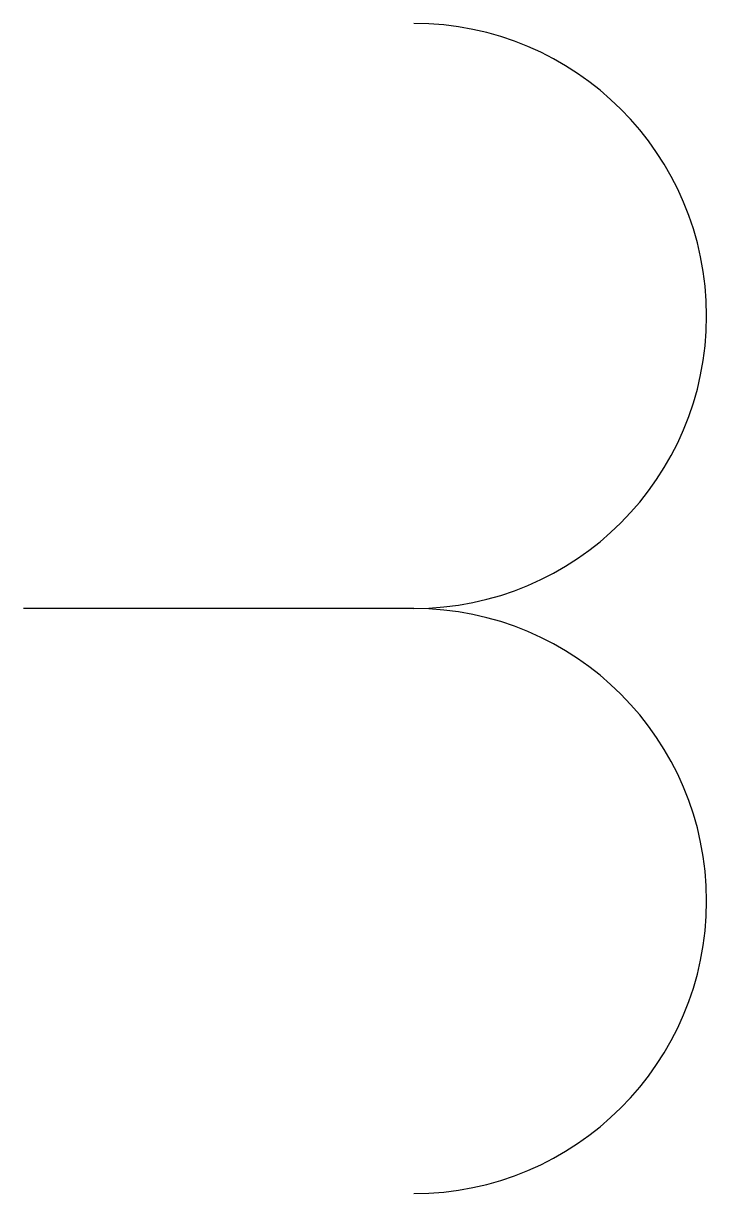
# Model space of a CAD drawing. Header units: millimetres. Extents: x -2932.197 to -2931.905, y 3728.465 to 3728.965.
import ezdxf

# ---------------------------------------------------------------- set-up
doc = ezdxf.new("R2010")
doc.units = ezdxf.units.MM
doc.header["$LTSCALE"] = 10
doc.layers.add('Ele_diagramas', color=2, linetype='Continuous')

msp = doc.modelspace()

# ---------------------------------------------------------------- linework, layer by layer
at = {"layer": 'Ele_diagramas', "color": 4}
msp.add_line((-2932.03029, 3728.71548), (-2932.19696, 3728.71548), dxfattribs=at)
for centre in [(-2932.03029, 3728.84048), (-2932.03029, 3728.59048)]:
    msp.add_arc(centre, 0.125, 270, 90, dxfattribs=at)

doc.saveas('drawing.dxf')
